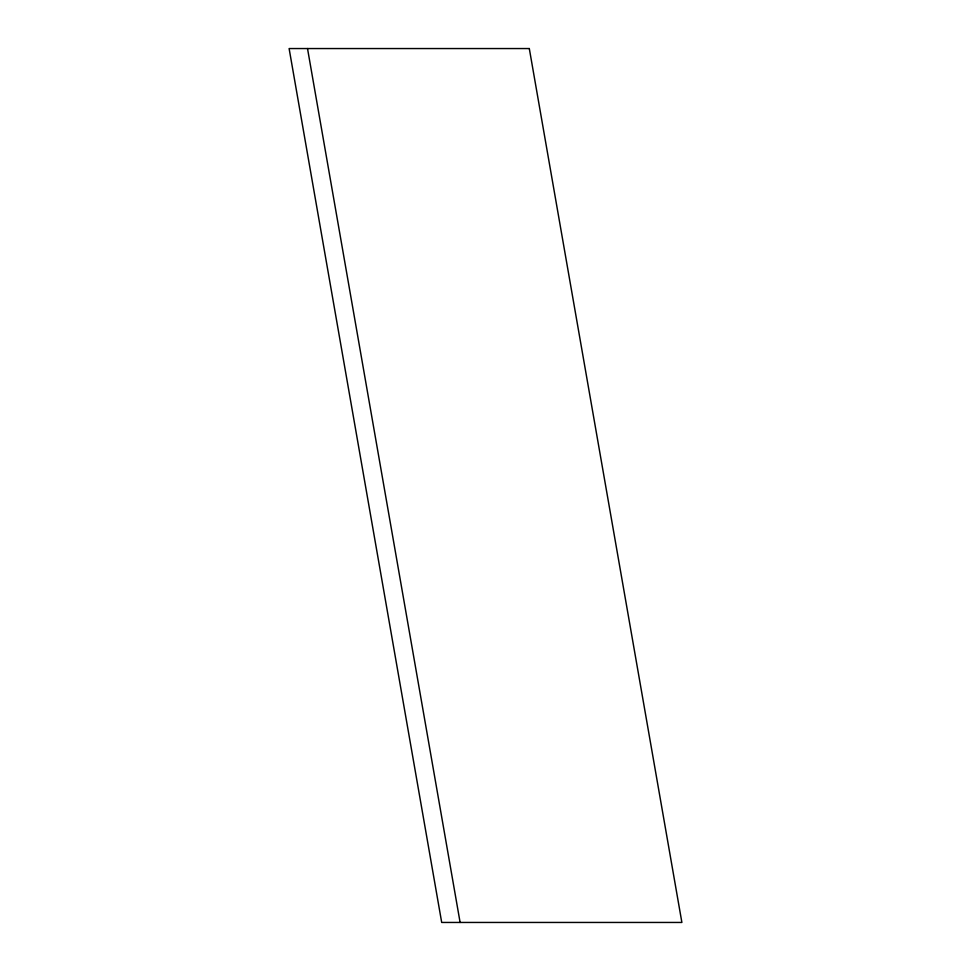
<?xml version="1.0" encoding="UTF-8"?>
<svg xmlns="http://www.w3.org/2000/svg" width="971" height="971" viewBox="0 0 971 971"><rect width="100%" height="100%" fill="white"/><g stroke="black" fill="none" stroke-linecap="round" stroke-linejoin="round"><path stroke-width="1.46" d="M307.516 48.55L460.108 922.45M529.304 48.55L289.115 48.55L441.696 922.45L681.885 922.45L529.304 48.55"/></g></svg>
